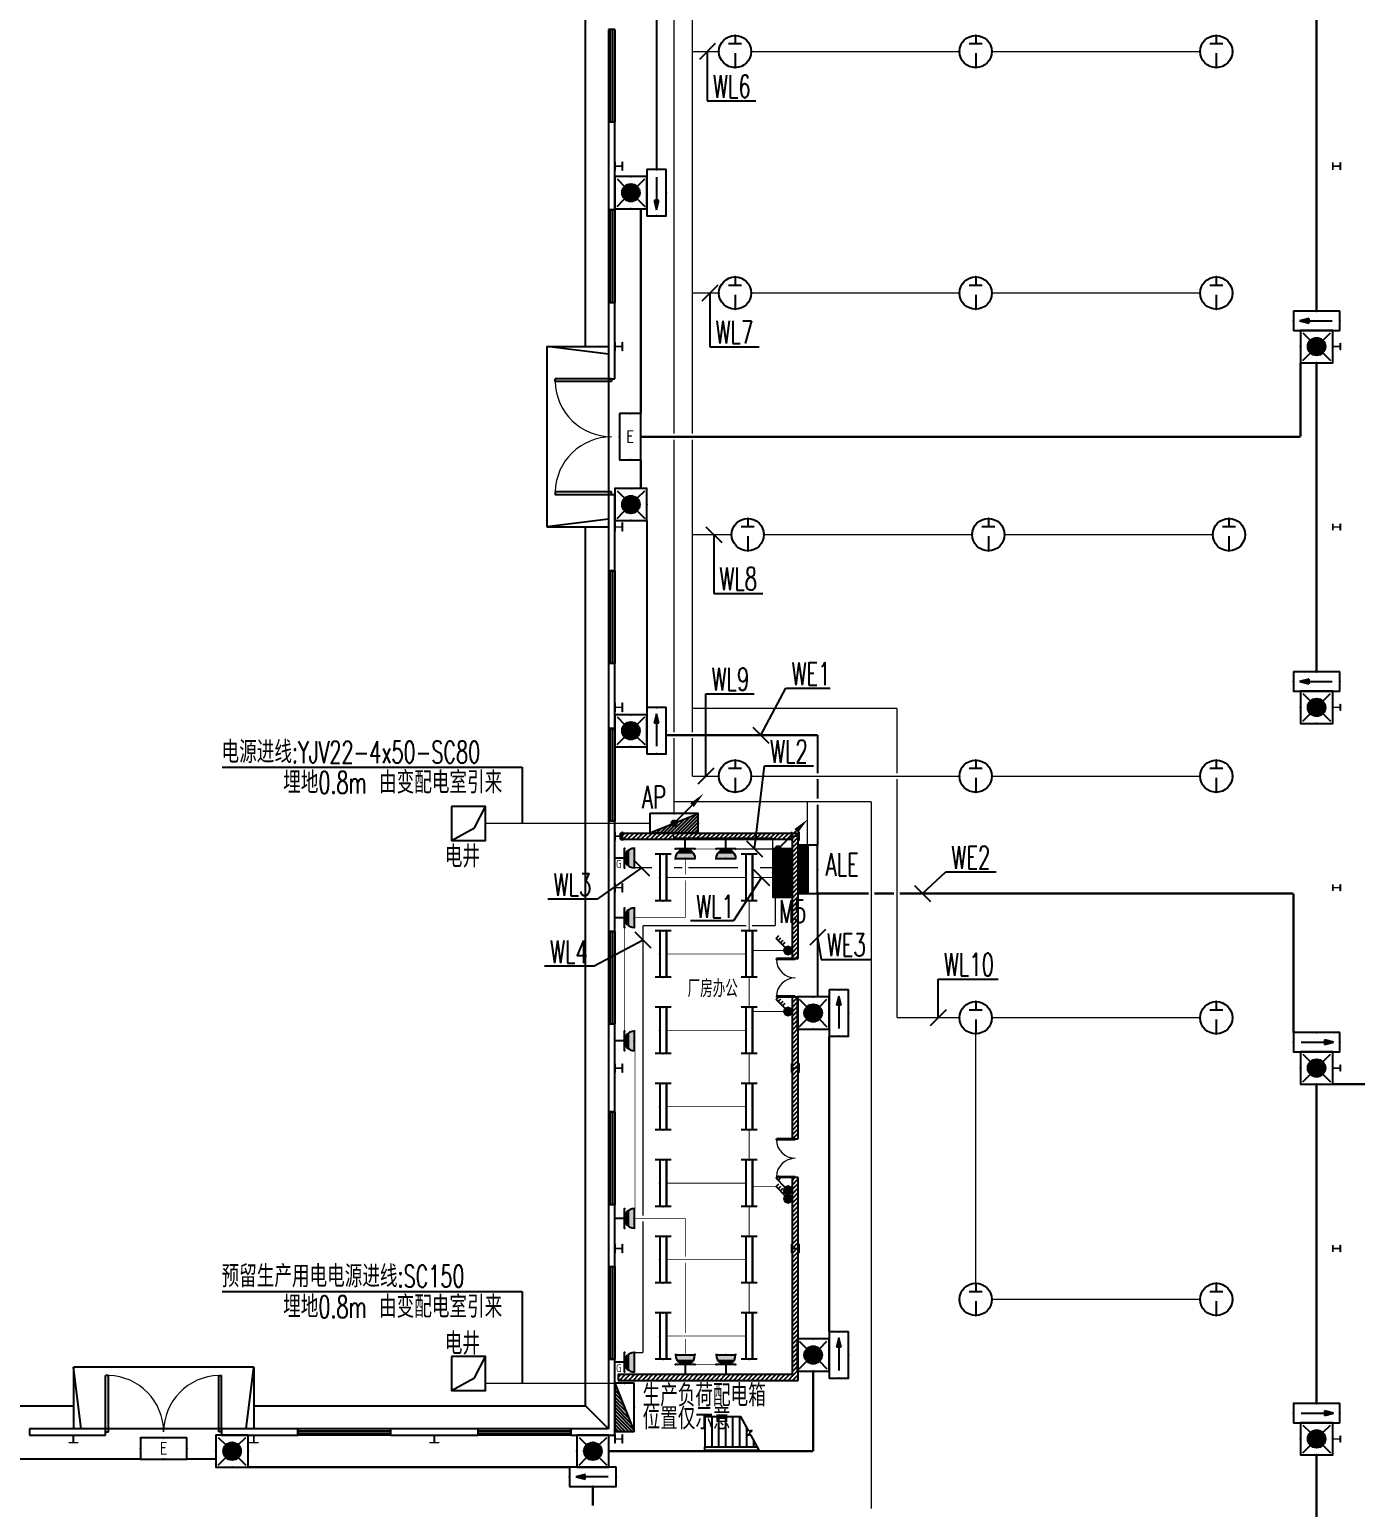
# Model space of a CAD drawing. Extents: x -496980 to 486425, y -292187 to -29437.
# Drawn here: x -97015 to -45584, y -175492 to -118144 of the extents above; entities that cross this region are included whole.
import ezdxf
from ezdxf.enums import TextEntityAlignment as Align

# ---------------------------------------------------------------- set-up
doc = ezdxf.new("R2010")
doc.units = 0
doc.header["$LTSCALE"] = 1000
doc.header["$MEASUREMENT"] = 0
doc.linetypes.add('CENTER2', pattern=[1.125, 0.75, -0.125, 0.125, -0.125])
for name, color, linetype in [('DIM-应急', 3, 'Continuous'), ('DIM-照明', 3, 'Continuous'), ('EQUIP-插座', 3, 'Continuous'), ('EQUIP-照明', 3, 'Continuous'), ('EQUIP-箱柜', 3, 'Continuous'), ('LWIRE', 4, 'Continuous'), ('PUB_HATCH', 8, 'Continuous'), ('PUB_TEXT', 7, 'Continuous'), ('STAIR', 2, 'Continuous'), ('TEL_TEXT', 7, 'Continuous'), ('WALL', 9, 'Continuous'), ('WINDOW', 4, 'Continuous'), ('WIRE-应急', 1, 'CENTER2'), ('WIRE-照明', 4, 'Continuous')]:
    doc.layers.add(name, color=color, linetype=linetype)
doc.layers.add('STXT_XG_THIN', color=2, linetype='Continuous', lineweight=0)
doc.styles.add('_TCH_DIM', font='SIMPLEX', dxfattribs={"bigfont": 'GBCBIG'})
doc.styles.add('_TEL_ATTDEF', font='GBENOR', dxfattribs={"width": 0.8, "height": 3, "bigfont": 'GBCBIG'})
doc.styles.add('_TEL_DIM', font='SIMPLEX', dxfattribs={"width": 0.8, "height": 3.5, "bigfont": 'HZTXT'})
doc.styles.add('hztxt', font='SIMPLEX', dxfattribs={"width": 0.8, "height": 3.5, "bigfont": 'HZTXT'})
doc.styles.get("Standard").update_dxf_attribs({"font": 'gbenor.shx', "bigfont": 'gbcbig.shx'})
pattern_1 = [(45, (0, 89.76), (-88.38838, 88.38838), [])]

# ---------------------------------------------------------------- blocks, each defined once
blk = doc.blocks.new('$equip$00001160')
for p, q in [((-1.2, 0.417), (-1.2, -0.417)), ((-1.2, 0.167), (1.2, 0.167)), ((1.2, 0.417), (1.2, -0.417)), ((-1.2, -0.167), (1.2, -0.167))]:
    blk.add_line(p, q)
at = {"const_width": 0.1}
for points in [[(-1.2, 0.167), (1.2, 0.167)], [(-1.2, -0.167), (1.2, -0.167)]]:
    blk.add_lwpolyline(points, dxfattribs=at)
at = {"layer": 'EQUIP-照明'}
for p in [(-1.2, 0), (0, 0.167), (1.2, 0), (0, -0.167)]:
    blk.add_point(p, dxfattribs=at)
at = {"layer": 'EQUIP-照明', "flags": 9}
blk.add_attdef('A', (0, 0), '', height=0.00002, dxfattribs=at)
blk = doc.blocks.new('$equip$00001764')
for p, q in [((-0.5, 1.05), (-0.5, 1)), ((-0.5, 1), (0.5, 1)), ((0.5, 1.05), (0.5, 1)), ((0.5, 0.5), (-0.5, 0.5)), ((0, 0.5), (0, 0))]:
    blk.add_line(p, q)
blk.add_arc((0, 1), 0.5, 180, 0)
for p in [(-0.5, 0.5), (0, 0), (0.5, 0.5)]:
    blk.add_point(p)
for points in [[(0.433, 0.75), (-0.433, 0.75), (0.5, 1), (-0.5, 1)], [(0.25, 0.567), (-0.25, 0.567), (0.433, 0.75), (-0.433, 0.75)], [(0, 0.5), (0, 0.5), (0.25, 0.567), (-0.25, 0.567)]]:
    blk.add_solid(points)
at = {"color": 7, "style": '_TEL_DIM'}
blk.add_attdef('$TEXT$', text='', height=0.4, dxfattribs=at).set_placement((0.303, 0.211), align=Align.MIDDLE_CENTER)
at = {"color": 7, "style": '_TEL_DIM', "flags": 1}
blk.add_attdef('A', text='', height=0.00002, dxfattribs=at).set_placement((0, 0), align=Align.MIDDLE_CENTER)
blk = doc.blocks.new('$equip$00001237')
for p, q in [((-0.5, 1.05), (-0.5, 1)), ((-0.5, 1), (0.5, 1)), ((0.5, 1.05), (0.5, 1)), ((0.5, 0.5), (-0.5, 0.5)), ((0, 0.5), (0, 0))]:
    blk.add_line(p, q)
blk.add_arc((0, 1), 0.5, 180, 0)
for p in [(0, 1), (-0.5, 0.5), (0, 0), (0.5, 0.5)]:
    blk.add_point(p)
for points in [[(0.433, 0.75), (-0.433, 0.75), (0.5, 1), (-0.5, 1)], [(0.25, 0.567), (-0.25, 0.567), (0.433, 0.75), (-0.433, 0.75)], [(0, 0.5), (0, 0.5), (0.25, 0.567), (-0.25, 0.567)]]:
    blk.add_solid(points)
at = {"flags": 9}
blk.add_attdef('A', (0, 0), '', height=0.00002, dxfattribs=at)
blk = doc.blocks.new('$equip$00001965')
for p, q in [((0.147, 0.356), (0.625, 0.833)), ((0.625, 0.833), (0.766, 0.692)), ((0.286, 0.494), (0.427, 0.353)), ((0.399, 0.607), (0.54, 0.466)), ((0.512, 0.72), (0.653, 0.579))]:
    blk.add_line(p, q)
blk.add_circle((0, 0.208), 0.208)
for p in [(-0.208, 0.208), (0, 0.417), (0, 0), (0.208, 0.208)]:
    blk.add_point(p)
for points in [[(-0.18, 0.312), (0.18, 0.312), (-0.208, 0.208), (0.208, 0.208)], [(-0.18, 0.104), (0.18, 0.104), (-0.208, 0.208), (0.208, 0.208)], [(-0.104, 0.389), (0.104, 0.389), (-0.18, 0.312), (0.18, 0.312)], [(-0.104, 0.028), (0.104, 0.028), (-0.18, 0.104), (0.18, 0.104)], [(0, 0.417), (0, 0.417), (-0.104, 0.389), (0.104, 0.389)], [(0, 0), (0, 0), (-0.104, 0.028), (0.104, 0.028)]]:
    blk.add_solid(points)
at = {"layer": 'TEL_TEXT', "style": '_TEL_DIM', "flags": 1}
blk.add_attdef('A', text='', height=0.00002, dxfattribs=at).set_placement((0, 0), align=Align.MIDDLE_CENTER)
blk = doc.blocks.new('$equip$00001963')
for p, q in [((0.147, 0.356), (0.625, 0.833)), ((0.625, 0.833), (0.766, 0.692)), ((0.512, 0.72), (0.653, 0.579))]:
    blk.add_line(p, q)
blk.add_circle((0, 0.208), 0.208)
for p in [(-0.208, 0.208), (0, 0.417), (0, 0), (0.208, 0.208)]:
    blk.add_point(p)
for points in [[(-0.18, 0.313), (0.18, 0.313), (-0.208, 0.208), (0.208, 0.208)], [(-0.18, 0.104), (0.18, 0.104), (-0.208, 0.208), (0.208, 0.208)], [(-0.104, 0.389), (0.104, 0.389), (-0.18, 0.313), (0.18, 0.313)], [(-0.104, 0.028), (0.104, 0.028), (-0.18, 0.104), (0.18, 0.104)], [(0, 0.417), (0, 0.417), (-0.104, 0.389), (0.104, 0.389)], [(0, 0), (0, 0), (-0.104, 0.028), (0.104, 0.028)]]:
    blk.add_solid(points)
at = {"layer": 'TEL_TEXT', "style": '_TEL_DIM', "flags": 1}
blk.add_attdef('A', text='', height=0.00002, dxfattribs=at).set_placement((0, 0), align=Align.MIDDLE_CENTER)
blk = doc.blocks.new('$equip$00002846')
for p, q in [((0, 0.5), (0, 0.25)), ((-0.2, 0.25), (0.2, 0.25)), ((0, -0.05), (0, -0.5))]:
    blk.add_line(p, q)
at = {"const_width": 0.04}
blk.add_lwpolyline([(0.5, 0, -1), (-0.5, 0, -1), (0.5, 0, -1.723757)], format="xyb", dxfattribs=at)
blk.add_circle((0, 0), 0.5)
for p in [(0, 0.5), (-0.5, 0), (0.5, 0), (0, -0.5)]:
    blk.add_point(p)
at = {"color": 7, "style": '_TEL_DIM', "flags": 1}
for tag in ['A', 'REMARK']:
    blk.add_attdef(tag, text='', height=0.00002, dxfattribs=at).set_placement((0, 0), align=Align.MIDDLE_CENTER)
blk = doc.blocks.new('*X28')
at = {"color": 0}
for p, q in [((0, 0), (167, 167)), ((35, 0), (226, 190)), ((71, 0), (250, 179)), ((-247, 0), (-246, 2)), ((-212, 0), (-187, 25)), ((-177, 0), (-128, 49)), ((-141, 0), (-69, 72)), ((-106, 0), (-10, 96)), ((-71, 0), (49, 120)), ((-35, 0), (108, 143)), ((106, 0), (250, 144)), ((141, 0), (250, 109)), ((177, 0), (250, 73)), ((212, 0), (250, 38)), ((247, 0), (250, 3))]:
    blk.add_line(p, q, dxfattribs=at)
blk = doc.blocks.new('$equip$00002939')
for p, q in [((-0.75, 0.6), (-0.75, 0)), ((0.75, 0.6), (-0.75, 0.6)), ((-0.75, 0), (0.75, 0.6)), ((0.75, 0), (0.75, 0.6)), ((-0.75, 0), (0.75, 0))]:
    blk.add_line(p, q)
at = {"const_width": 0.04}
blk.add_lwpolyline([(-0.75, 0.6), (-0.75, 0), (0.75, 0), (0.75, 0.6), (-0.75, 0.6), (-0.75, 0)], dxfattribs=at)
for p in [(0, 0.6), (-0.75, 0.3), (0, 0), (0.75, 0.3)]:
    blk.add_point(p)
blk.add_solid([(-0.75, 0), (0.75, 0), (0.75, 0.6)])
at = {"xscale": 0.00300000000061118, "yscale": 0.00300000000061118, "zscale": 0.003}
blk.add_blockref('*X28', (0, 0), dxfattribs=at)
at = {"color": 7, "style": '_TEL_DIM', "flags": 1}
for tag in ['A', 'REMARK']:
    blk.add_attdef(tag, text='', height=0.00002, dxfattribs=at).set_placement((0, 0), align=Align.MIDDLE_CENTER)
blk = doc.blocks.new('*X32')
at = {"color": 0}
for p, q in [((-250, 33), (-183, 100)), ((-250, 68), (-218, 100)), ((-247, 0), (-147, 100)), ((-212, 0), (-112, 100)), ((-177, 0), (-77, 100)), ((-141, 0), (-41, 100)), ((-106, 0), (-6, 100)), ((-71, 0), (29, 100)), ((-35, 0), (65, 100)), ((0, 0), (100, 100)), ((35, 0), (135, 100)), ((71, 0), (171, 100)), ((106, 0), (206, 100)), ((141, 0), (241, 100)), ((177, 0), (250, 73)), ((212, 0), (250, 38)), ((247, 0), (250, 3))]:
    blk.add_line(p, q, dxfattribs=at)
blk = doc.blocks.new('$equip$00002929')
for p, q in [((-0.75, 0.6), (-0.75, 0)), ((0.75, 0.6), (-0.75, 0.6)), ((0.75, 0), (0.75, 0.6)), ((-0.75, 0.3), (0.75, 0.3)), ((-0.75, 0), (0.75, 0))]:
    blk.add_line(p, q)
for points, const_width in [([(-0.75, 0.6), (-0.75, 0), (0.75, 0), (0.75, 0.6), (-0.75, 0.6), (-0.75, 0)], 0.04), ([(-0.75, 0.15), (0.75, 0.15)], 0.3)]:
    blk.add_lwpolyline(points, dxfattribs=dict(const_width=const_width))
for p in [(0, 0.6), (-0.75, 0.3), (0, 0), (0.75, 0.3)]:
    blk.add_point(p)
at = {"xscale": 0.00300000000061118, "yscale": 0.00300000000061118, "zscale": 0.003}
blk.add_blockref('*X32', (0, 0), dxfattribs=at)
at = {"color": 7, "style": '_TEL_DIM', "flags": 1}
for tag in ['A', 'REMARK']:
    blk.add_attdef(tag, text='', height=0.00002, dxfattribs=at).set_placement((0, 0), align=Align.MIDDLE_CENTER)
blk = doc.blocks.new('*X30')
at = {"color": 0}
for p, q in [((-250, 33), (-83, 200)), ((-250, 68), (-118, 200)), ((-250, 104), (-154, 200)), ((-250, 139), (-189, 200)), ((-250, 174), (-224, 200)), ((-247, 0), (-47, 200)), ((-212, 0), (-12, 200)), ((-177, 0), (23, 200)), ((-141, 0), (59, 200)), ((-106, 0), (94, 200)), ((-71, 0), (129, 200)), ((-35, 0), (165, 200)), ((0, 0), (200, 200)), ((35, 0), (235, 200)), ((71, 0), (250, 179)), ((106, 0), (250, 144)), ((141, 0), (250, 109)), ((177, 0), (250, 73)), ((212, 0), (250, 38)), ((247, 0), (250, 3))]:
    blk.add_line(p, q, dxfattribs=at)
blk = doc.blocks.new('$equip$00002943')
for p, q in [((-0.75, 0.6), (-0.75, 0)), ((0.75, 0.6), (-0.75, 0.6)), ((0.75, 0), (0.75, 0.6)), ((-0.75, 0), (0.75, 0))]:
    blk.add_line(p, q)
for points, const_width in [([(-0.75, 0.3), (0.75, 0.3)], 0.6), ([(-0.75, 0.6), (-0.75, 0), (0.75, 0), (0.75, 0.6), (-0.75, 0.6), (-0.75, 0)], 0.04)]:
    blk.add_lwpolyline(points, dxfattribs=dict(const_width=const_width))
for p in [(0, 0.6), (-0.75, 0.3), (0, 0), (0.75, 0.3)]:
    blk.add_point(p)
at = {"xscale": 0.00300000000061118, "yscale": 0.00300000000061118, "zscale": 0.003}
blk.add_blockref('*X30', (0, 0), dxfattribs=at)
at = {"color": 7, "style": '_TEL_DIM', "flags": 1}
for tag in ['A', 'REMARK']:
    blk.add_attdef(tag, text='', height=0.00002, dxfattribs=at).set_placement((0, 0), align=Align.MIDDLE_CENTER)
blk = doc.blocks.new('$TelecSys$00000079')
for p, q in [((0.7, 0.7), (0, 0)), ((0.104, 0.104), (0.104, 0.104)), ((-0.104, -0.104), (-0.104, -0.104))]:
    blk.add_line(p, q)
at = {"const_width": 0.142}
blk.add_lwpolyline([(-0.071, 0, 1), (0.071, 0, 1)], format="xyb", close=True, dxfattribs=at)
blk.add_solid([(0.63, 0.77), (0.77, 0.63), (1.15, 1.15)])
at = {"width": 0.8, "flags": 9}
blk.add_attdef('A', (0, 0), '', height=0.00002, dxfattribs=at)
blk = doc.blocks.new('$equip$00002534')
for p, q in [((-0.72, 0.66), (-0.72, 0)), ((0.72, 0.66), (-0.72, 0.66)), ((0.72, 0), (0.72, 0.66)), ((-0.72, 0), (0.72, 0))]:
    blk.add_line(p, q)
at = {"const_width": 0.04}
blk.add_lwpolyline([(-0.72, 0.66), (-0.72, 0), (0.72, 0), (0.72, 0.66), (-0.72, 0.66), (-0.72, 0)], dxfattribs=at)
for p in [(0, 0.66), (-0.72, 0.33), (0, 0), (0.72, 0.33)]:
    blk.add_point(p)
at = {"color": 7, "style": '_TEL_DIM'}
blk.add_attdef('$TEXT$', text='', height=0.4, dxfattribs=at).set_placement((0, 0.33), align=Align.MIDDLE_CENTER)
at = {"color": 7, "style": '_TEL_DIM', "flags": 1}
blk.add_attdef('A', text='', height=0.00002, dxfattribs=at).set_placement((0, 0), align=Align.MIDDLE_CENTER)
blk = doc.blocks.new('$equip$00002604')
blk.add_hatch(color=256).paths.add_polyline_path([(0.275, 0.5, 1), (-0.274, 0.5, 1)])
for p, q in [((-0.429, 0.929), (-0.194, 0.694)), ((0.194, 0.694), (0.429, 0.929)), ((-0.429, 0.071), (-0.194, 0.306)), ((0.194, 0.306), (0.429, 0.071))]:
    blk.add_line(p, q)
at = {"const_width": 0.04}
blk.add_lwpolyline([(-0.5, 1), (-0.5, 0), (0.5, 0), (0.5, 1), (-0.5, 1), (-0.5, 0)], dxfattribs=at)
blk.add_lwpolyline([(-0.5, 1), (-0.5, 0), (0.5, 0), (0.5, 1)], close=True)
blk.add_circle((0, 0.5), 0.275)
for p in [(0, 1), (-0.5, 0.5), (0.5, 0.5), (0, 0)]:
    blk.add_point(p)
at = {"color": 7, "style": '_TEL_DIM', "flags": 1}
blk.add_attdef('A', text='', height=0.000025, dxfattribs=at).set_placement((0, 0), align=Align.MIDDLE_CENTER)
blk = doc.blocks.new('$equip$00002540')
blk.add_hatch(color=256).paths.add_polyline_path([(0.24, 0.372), (0.24, 0.228), (0.528, 0.3)])
for p, q in [((-0.72, 0.6), (-0.72, 0)), ((0.72, 0.6), (-0.72, 0.6)), ((0.72, 0), (0.72, 0.6)), ((-0.72, 0), (0.72, 0)), ((0.24, 0.372), (0.24, 0.228)), ((0.528, 0.3), (0.24, 0.372)), ((0.24, 0.228), (0.528, 0.3))]:
    blk.add_line(p, q)
at = {"color": 7}
blk.add_line((-0.48, 0.3), (0.48, 0.3), dxfattribs=at)
at = {"const_width": 0.04}
blk.add_lwpolyline([(-0.72, 0.6), (-0.72, 0), (0.72, 0), (0.72, 0.6), (-0.72, 0.6), (-0.72, 0)], dxfattribs=at)
for p in [(0, 0.6), (-0.72, 0.3), (0, 0), (0.72, 0.3)]:
    blk.add_point(p)
at = {"color": 7, "style": '_TEL_DIM', "flags": 1}
blk.add_attdef('A', text='', height=0.00002, dxfattribs=at).set_placement((0, 0), align=Align.MIDDLE_CENTER)
blk = doc.blocks.new('$equip$00002541')
blk.add_hatch(color=256).paths.add_polyline_path([(-0.24, 0.372), (-0.528, 0.3), (-0.24, 0.228)])
for p, q in [((-0.72, 0.6), (-0.72, 0)), ((0.72, 0.6), (-0.72, 0.6)), ((0.72, 0), (0.72, 0.6)), ((-0.72, 0), (0.72, 0)), ((-0.24, 0.372), (-0.528, 0.3)), ((-0.528, 0.3), (-0.24, 0.228)), ((-0.24, 0.372), (-0.24, 0.228))]:
    blk.add_line(p, q)
at = {"color": 7}
blk.add_line((-0.48, 0.3), (0.48, 0.3), dxfattribs=at)
at = {"const_width": 0.04}
blk.add_lwpolyline([(-0.72, 0.6), (-0.72, 0), (0.72, 0), (0.72, 0.6), (-0.72, 0.6), (-0.72, 0)], dxfattribs=at)
for p in [(0, 0.6), (-0.72, 0.3), (0, 0), (0.72, 0.3)]:
    blk.add_point(p)
at = {"color": 7, "style": '_TEL_DIM', "flags": 1}
blk.add_attdef('A', text='', height=0.00002, dxfattribs=at).set_placement((0, 0), align=Align.MIDDLE_CENTER)
blk = doc.blocks.new('$TCHSYS$WIN2D')
for p, q in [((-0.5, 0.5), (0.5, 0.5)), ((-0.5, 0.5), (-0.5, -0.5)), ((0.5, 0.5), (0.5, -0.5)), ((0.5, 0.167), (-0.5, 0.167)), ((0.5, -0.167), (-0.5, -0.167)), ((-0.5, -0.5), (0.5, -0.5))]:
    blk.add_line(p, q)
blk = doc.blocks.new('$DorLib2D$00000002')
for p, q in [((-0.5, 0), (-0.5, 0.4875)), ((-0.475, 0.4875), (-0.5, 0.4875)), ((-0.475, 0), (-0.475, 0.4875)), ((0.475, 0), (0.475, 0.4875)), ((0.475, 0.4875), (0.5, 0.4875)), ((0.5, 0), (0.5, 0.4875)), ((-0.5, 0), (-0.475, 0)), ((0.5, 0), (0.475, 0))]:
    blk.add_line(p, q)
at = {"lineweight": 13}
for centre, start, end in [((-0.4875, 0), 0, 88.53072), ((0.4875, 0), 91.46928, 180)]:
    blk.add_arc(centre, 0.4875, start, end, dxfattribs=at)

msp = doc.modelspace()

# ---------------------------------------------------------------- hatches: boundary and pattern name
at = {"layer": 'PUB_HATCH'}
h = msp.add_hatch(dxfattribs=at)
h.set_pattern_fill('普通砖', color=256, scale=50, style=0)
h.set_pattern_definition(pattern_1)
h.paths.add_polyline_path([(-74108, -149564.2), (-67435.2, -149564.2), (-67195.2, -149324.2), (-74108, -149324.2)])
h = msp.add_hatch(dxfattribs=at)
h.set_pattern_fill('普通砖', color=256, scale=50, style=0)
h.set_pattern_definition(pattern_1)
h.paths.add_polyline_path([(-67435.2, -149564.2), (-67435.2, -154194.2), (-67195.2, -154194.2), (-67195.2, -149324.2)])
h = msp.add_hatch(dxfattribs=at)
h.set_pattern_fill('普通砖', color=256, scale=50, style=0)
h.set_pattern_definition(pattern_1)
h.paths.add_polyline_path([(-67195.2, -161194.2), (-67195.2, -155694.2), (-67435.2, -155694.2), (-67435.2, -161194.2)])
h = msp.add_hatch(dxfattribs=at)
h.set_pattern_fill('普通砖', color=256, scale=50, style=0)
h.set_pattern_definition(pattern_1)
h.paths.add_polyline_path([(-67195.2, -170564.2), (-67195.2, -162694.2), (-67435.2, -162694.2), (-67435.2, -170324.2)])
h = msp.add_hatch(dxfattribs=at)
h.set_pattern_fill('普通砖', color=256, scale=50, style=0)
h.set_pattern_definition(pattern_1)
h.paths.add_polyline_path([(-74186.7, -170564.2), (-67195.2, -170564.2), (-67435.2, -170324.2), (-74186.7, -170324.2)])

# ---------------------------------------------------------------- linework, layer by layer
for p, q in [((-89540.3, -146767), (-77904.5, -146767)), ((-77904.5, -146767), (-77904.5, -148949.2)), ((-79753.2, -149124.8), (-79330, -148289.4)), ((-80649.5, -149608.9), (-79753.2, -149124.8)), ((-89540.3, -167110), (-77904.5, -167110)), ((-77904.5, -167110), (-77904.5, -170676.4)), ((-79753.2, -170466.1), (-79330, -169630.7)), ((-80649.5, -170950.3), (-79753.2, -170466.1))]:
    msp.add_line(p, q)
at = {"color": 2}
msp.add_line((-75455.2, -171544.2), (-74555.2, -172444.2), dxfattribs=at)
for points in [[(-75455.2, -130444.2), (-75455.2, -81444.2)], [(-88315.2, -171544.2), (-75455.2, -171544.2), (-75455.2, -137444.2)], [(-117455.2, -207444.2), (-117455.2, -171544.2), (-95315.2, -171544.2)]]:
    msp.add_lwpolyline(points, dxfattribs=at)
for points in [[(-80649.5, -148289.4), (-80649.5, -149608.9), (-79330, -149608.9), (-79330, -148289.4)], [(-80649.5, -169630.7), (-80649.5, -170950.3), (-79330, -170950.3), (-79330, -169630.7)]]:
    msp.add_lwpolyline(points, close=True)
at = {"layer": 'DIM-应急'}
for p, q in [((-68962.9, -145214.6), (-68344.1, -145833.4)), ((-62690.9, -151360.1), (-62072.1, -151978.9)), ((-66135.8, -153061.1), (-66754.5, -153679.9))]:
    msp.add_line(p, q, dxfattribs=at)
for points in [[(-68653.5, -145524), (-67676.5, -143705)], [(-67676.5, -143705), (-65959, -143705)], [(-62381.5, -151669.5), (-61477.5, -150830.5)], [(-61477.5, -150830.5), (-59520, -150830.5)], [(-66445.2, -153370.5), (-66307.5, -154226.5)], [(-66307.5, -154226.5), (-64350, -154226.5)]]:
    msp.add_lwpolyline(points, dxfattribs=at)
at = {"layer": 'DIM-照明'}
for p, q in [((-70415.1, -118688.2), (-71033.9, -119306.9)), ((-70314.6, -128061.5), (-70933.4, -128680.2)), ((-70784.4, -137434.8), (-70165.6, -138053.6)), ((-70469.6, -146808.2), (-71088.4, -147426.9)), ((-69200.4, -149629.8), (-68581.6, -150248.6)), ((-73584.4, -150358.1), (-72965.6, -150976.9)), ((-68930.4, -150737.7), (-68311.6, -151356.4)), ((-72906.1, -153783.9), (-73524.9, -153165.1)), ((-61459.1, -156181.5), (-62077.9, -156800.2))]:
    msp.add_line(p, q, dxfattribs=at)
for points in [[(-70724.5, -118997.5), (-70724.5, -120914.5)], [(-70724.5, -120914.5), (-68847, -120914.5)], [(-70624, -128370.9), (-70624, -130450)], [(-70624, -130450), (-68719.8, -130450)], [(-70475, -137744.2), (-70475, -140021.5)], [(-70475, -140021.5), (-68570.8, -140021.5)], [(-70779, -147117.5), (-70779, -143915)], [(-70779, -143915), (-68901.5, -143915)], [(-68891, -149939.2), (-68509.5, -146721)], [(-68509.5, -146721), (-66605.3, -146721)], [(-73275, -150667.5), (-75002, -151888)], [(-68621, -151047.1), (-69711.5, -152734)], [(-75002, -151888), (-76906.2, -151888)], [(-69711.5, -152734), (-71375.7, -152734)], [(-73215.5, -153474.5), (-75112.5, -154491)], [(-75112.5, -154491), (-77043.3, -154491)], [(-61768.5, -156490.9), (-61768.5, -154988.5)], [(-61768.5, -154988.5), (-59437.7, -154988.5)]]:
    msp.add_lwpolyline(points, dxfattribs=at)
at = {"layer": 'STAIR'}
for p, q in [((-76955.2, -130444.2), (-76955.2, -137444.2)), ((-76955.2, -130444.2), (-74555.2, -130444.2)), ((-74555.2, -130744.2), (-76955.2, -130444.2)), ((-74555.2, -130444.2), (-74555.2, -137444.2)), ((-74555.2, -137144.2), (-76955.2, -137444.2)), ((-76955.2, -137444.2), (-74555.2, -137444.2)), ((-88315.2, -170044.2), (-95315.2, -170044.2)), ((-95315.2, -170044.2), (-95315.2, -172444.2)), ((-95015.2, -172444.2), (-95315.2, -170044.2)), ((-88615.2, -172444.2), (-88315.2, -170044.2)), ((-88315.2, -170044.2), (-88315.2, -172444.2)), ((-70825.2, -171964.2), (-69421.2, -171964.2)), ((-70825.2, -171964.2), (-70825.2, -173144.2)), ((-70555.2, -171964.2), (-70555.2, -173144.2)), ((-70285.2, -171964.2), (-70285.2, -173144.2)), ((-70015.2, -171964.2), (-70015.2, -173144.2)), ((-69745.2, -171964.2), (-69745.2, -173144.2)), ((-69475.2, -171964.2), (-69475.2, -173144.2)), ((-69112.8, -172535.1), (-69421.2, -171964.2)), ((-88315.2, -172444.2), (-95315.2, -172444.2)), ((-69205.2, -172364.2), (-69205.2, -173144.2)), ((-69168.3, -172706.9), (-68989.6, -172505.9)), ((-68989.6, -172505.9), (-69112.8, -172535.1)), ((-70825.2, -173144.2), (-68784, -173144.2)), ((-70825.2, -173264.2), (-70825.2, -173144.2)), ((-69037, -172675.7), (-69168.3, -172706.9)), ((-68719.2, -173264.2), (-69037, -172675.7)), ((-68935.2, -172864.2), (-68935.2, -173144.2)), ((-70825.2, -173264.2), (-68719.2, -173264.2))]:
    msp.add_line(p, q, dxfattribs=at)
at = {"layer": 'STXT_XG_THIN', "color": 2}
for points in [[(-74315.2, -123614.2), (-74315.2, -123274.2), (-74305, -123274.2), (-74305, -123441.3), (-74025.4, -123441.3), (-74025.4, -123274.2), (-74015.2, -123274.2), (-74015.2, -123614.2), (-74025.4, -123614.2), (-74025.4, -123447.1), (-74305, -123447.1), (-74305, -123614.2), (-74315.2, -123614.2)], [(-46465.2, -123584.1), (-46465.2, -123304.1), (-46455, -123304.1), (-46455, -123441.2), (-46175.4, -123441.2), (-46175.4, -123304.1), (-46165.2, -123304.1), (-46165.2, -123584.1), (-46175.4, -123584.1), (-46175.4, -123447), (-46455, -123447), (-46455, -123584.1), (-46465.2, -123584.1)], [(-46465.2, -123569.1), (-46465.2, -123319.1), (-46455, -123319.1), (-46455, -123441.2), (-46175.4, -123441.2), (-46175.4, -123319.1), (-46165.2, -123319.1), (-46165.2, -123569.1), (-46175.4, -123569.1), (-46175.4, -123447), (-46455, -123447), (-46455, -123569.1), (-46465.2, -123569.1)], [(-74315.2, -130614.2), (-74315.2, -130274.2), (-74305, -130274.2), (-74305, -130441.3), (-74025.4, -130441.3), (-74025.4, -130274.2), (-74015.2, -130274.2), (-74015.2, -130614.2), (-74025.4, -130614.2), (-74025.4, -130447.1), (-74305, -130447.1), (-74305, -130614.2), (-74315.2, -130614.2)], [(-46465.2, -130569.1), (-46465.2, -130319.1), (-46455, -130319.1), (-46455, -130441.2), (-46175.4, -130441.2), (-46175.4, -130319.1), (-46165.2, -130319.1), (-46165.2, -130569.1), (-46175.4, -130569.1), (-46175.4, -130447), (-46455, -130447), (-46455, -130569.1), (-46465.2, -130569.1)], [(-74315.2, -137614.2), (-74315.2, -137274.2), (-74305, -137274.2), (-74305, -137441.3), (-74025.4, -137441.3), (-74025.4, -137274.2), (-74015.2, -137274.2), (-74015.2, -137614.2), (-74025.4, -137614.2), (-74025.4, -137447.1), (-74305, -137447.1), (-74305, -137614.2), (-74315.2, -137614.2)], [(-46465.2, -137569.1), (-46465.2, -137319.1), (-46455, -137319.1), (-46455, -137441.2), (-46175.4, -137441.2), (-46175.4, -137319.1), (-46165.2, -137319.1), (-46165.2, -137569.1), (-46175.4, -137569.1), (-46175.4, -137447), (-46455, -137447), (-46455, -137569.1), (-46465.2, -137569.1)], [(-74315.2, -144614.2), (-74315.2, -144274.2), (-74305, -144274.2), (-74305, -144441.3), (-74025.4, -144441.3), (-74025.4, -144274.2), (-74015.2, -144274.2), (-74015.2, -144614.2), (-74025.4, -144614.2), (-74025.4, -144447.1), (-74305, -144447.1), (-74305, -144614.2), (-74315.2, -144614.2)], [(-46465.2, -144569.1), (-46465.2, -144319.1), (-46455, -144319.1), (-46455, -144441.2), (-46175.4, -144441.2), (-46175.4, -144319.1), (-46165.2, -144319.1), (-46165.2, -144569.1), (-46175.4, -144569.1), (-46175.4, -144447), (-46455, -144447), (-46455, -144569.1), (-46465.2, -144569.1)], [(-74315.2, -149614.2), (-74315.2, -149274.2), (-74305, -149274.2), (-74305, -149441.3), (-74025.4, -149441.3), (-74025.4, -149274.2), (-74015.2, -149274.2), (-74015.2, -149614.2), (-74025.4, -149614.2), (-74025.4, -149447.1), (-74305, -149447.1), (-74305, -149614.2), (-74315.2, -149614.2)], [(-67465.2, -149611.3), (-67465.2, -149271.3), (-67455, -149271.3), (-67455, -149438.4), (-67175.4, -149438.4), (-67175.4, -149271.3), (-67165.2, -149271.3), (-67165.2, -149611.3), (-67175.4, -149611.3), (-67175.4, -149444.2), (-67455, -149444.2), (-67455, -149611.3), (-67465.2, -149611.3)], [(-74315.2, -151614.2), (-74315.2, -151274.2), (-74305, -151274.2), (-74305, -151441.3), (-74025.4, -151441.3), (-74025.4, -151274.2), (-74015.2, -151274.2), (-74015.2, -151614.2), (-74025.4, -151614.2), (-74025.4, -151447.1), (-74305, -151447.1), (-74305, -151614.2), (-74315.2, -151614.2)], [(-46465.2, -151569.1), (-46465.2, -151319.1), (-46455, -151319.1), (-46455, -151441.2), (-46175.4, -151441.2), (-46175.4, -151319.1), (-46165.2, -151319.1), (-46165.2, -151569.1), (-46175.4, -151569.1), (-46175.4, -151447), (-46455, -151447), (-46455, -151569.1), (-46465.2, -151569.1)], [(-74315.2, -158614.2), (-74315.2, -158274.2), (-74305, -158274.2), (-74305, -158441.3), (-74025.4, -158441.3), (-74025.4, -158274.2), (-74015.2, -158274.2), (-74015.2, -158614.2), (-74025.4, -158614.2), (-74025.4, -158447.1), (-74305, -158447.1), (-74305, -158614.2), (-74315.2, -158614.2)], [(-67465.2, -158611.3), (-67465.2, -158271.3), (-67455, -158271.3), (-67455, -158438.4), (-67175.4, -158438.4), (-67175.4, -158271.3), (-67165.2, -158271.3), (-67165.2, -158611.3), (-67175.4, -158611.3), (-67175.4, -158444.2), (-67455, -158444.2), (-67455, -158611.3), (-67465.2, -158611.3)], [(-46465.2, -158569.1), (-46465.2, -158319.1), (-46455, -158319.1), (-46455, -158441.2), (-46175.4, -158441.2), (-46175.4, -158319.1), (-46165.2, -158319.1), (-46165.2, -158569.1), (-46175.4, -158569.1), (-46175.4, -158447), (-46455, -158447), (-46455, -158569.1), (-46465.2, -158569.1)], [(-74315.2, -165614.2), (-74315.2, -165274.2), (-74305, -165274.2), (-74305, -165441.3), (-74025.4, -165441.3), (-74025.4, -165274.2), (-74015.2, -165274.2), (-74015.2, -165614.2), (-74025.4, -165614.2), (-74025.4, -165447.1), (-74305, -165447.1), (-74305, -165614.2), (-74315.2, -165614.2)], [(-67465.2, -165611.3), (-67465.2, -165271.3), (-67455, -165271.3), (-67455, -165438.4), (-67175.4, -165438.4), (-67175.4, -165271.3), (-67165.2, -165271.3), (-67165.2, -165611.3), (-67175.4, -165611.3), (-67175.4, -165444.2), (-67455, -165444.2), (-67455, -165611.3), (-67465.2, -165611.3)], [(-46465.2, -165569.1), (-46465.2, -165319.1), (-46455, -165319.1), (-46455, -165441.2), (-46175.4, -165441.2), (-46175.4, -165319.1), (-46165.2, -165319.1), (-46165.2, -165569.1), (-46175.4, -165569.1), (-46175.4, -165447), (-46455, -165447), (-46455, -165569.1), (-46465.2, -165569.1)], [(-95485.2, -172684.2), (-95145.2, -172684.2), (-95145.2, -172694.4), (-95312.3, -172694.4), (-95312.3, -172974), (-95145.2, -172974), (-95145.2, -172984.2), (-95485.2, -172984.2), (-95485.2, -172974), (-95318.1, -172974), (-95318.1, -172694.4), (-95485.2, -172694.4), (-95485.2, -172684.2)], [(-88485.2, -172684.2), (-88145.2, -172684.2), (-88145.2, -172694.4), (-88312.3, -172694.4), (-88312.3, -172974), (-88145.2, -172974), (-88145.2, -172984.2), (-88485.2, -172984.2), (-88485.2, -172974), (-88318.1, -172974), (-88318.1, -172694.4), (-88485.2, -172694.4), (-88485.2, -172684.2)], [(-81485.2, -172684.2), (-81145.2, -172684.2), (-81145.2, -172694.4), (-81312.3, -172694.4), (-81312.3, -172974), (-81145.2, -172974), (-81145.2, -172984.2), (-81485.2, -172984.2), (-81485.2, -172974), (-81318.1, -172974), (-81318.1, -172694.4), (-81485.2, -172694.4), (-81485.2, -172684.2)], [(-74315.2, -173004.2), (-74315.2, -172664.2), (-74305, -172664.2), (-74305, -172831.3), (-74025.4, -172831.3), (-74025.4, -172664.2), (-74015.2, -172664.2), (-74015.2, -173004.2), (-74025.4, -173004.2), (-74025.4, -172837.1), (-74305, -172837.1), (-74305, -173004.2), (-74315.2, -173004.2)], [(-46465.2, -172959.1), (-46465.2, -172709.1), (-46455, -172709.1), (-46455, -172831.2), (-46175.4, -172831.2), (-46175.4, -172709.1), (-46165.2, -172709.1), (-46165.2, -172959.1), (-46175.4, -172959.1), (-46175.4, -172837), (-46455, -172837), (-46455, -172959.1), (-46465.2, -172959.1)]]:
    msp.add_lwpolyline(points, dxfattribs=at)
at = {"layer": 'WALL', "color": 5}
for p, q in [((-74555.2, -121744.2), (-74555.2, -125144.2)), ((-74315.2, -121744.2), (-74555.2, -121744.2)), ((-74315.2, -125144.2), (-74315.2, -121744.2)), ((-74555.2, -125144.2), (-74315.2, -125144.2)), ((-74555.2, -128744.2), (-74555.2, -131694.2)), ((-74315.2, -128744.2), (-74555.2, -128744.2)), ((-74315.2, -131694.2), (-74315.2, -128744.2)), ((-74555.2, -131694.2), (-74315.2, -131694.2)), ((-74555.2, -136194.2), (-74555.2, -139144.2)), ((-74315.2, -136194.2), (-74555.2, -136194.2)), ((-74315.2, -139144.2), (-74315.2, -136194.2)), ((-74555.2, -139144.2), (-74315.2, -139144.2)), ((-74555.2, -142744.2), (-74555.2, -145264.2)), ((-74315.2, -142744.2), (-74555.2, -142744.2)), ((-74315.2, -145264.2), (-74315.2, -142744.2)), ((-74555.2, -145264.2), (-74315.2, -145264.2)), ((-74555.2, -148864.2), (-74555.2, -153144.2)), ((-74315.2, -148864.2), (-74555.2, -148864.2)), ((-74315.2, -153144.2), (-74315.2, -148864.2)), ((-74108, -149324.2), (-67195.2, -149324.2)), ((-74108, -149324.2), (-74108, -149564.2)), ((-74108, -149564.2), (-67435.2, -149564.2)), ((-67435.2, -149564.2), (-67435.2, -154194.2)), ((-67195.2, -154194.2), (-67195.2, -149324.2)), ((-74555.2, -153144.2), (-74315.2, -153144.2)), ((-67435.2, -154194.2), (-67195.2, -154194.2)), ((-67195.2, -155694.2), (-67435.2, -155694.2)), ((-67435.2, -155694.2), (-67435.2, -161194.2)), ((-67195.2, -161194.2), (-67195.2, -155694.2)), ((-74555.2, -156744.2), (-74555.2, -160144.2)), ((-74315.2, -156744.2), (-74555.2, -156744.2)), ((-74315.2, -160144.2), (-74315.2, -156744.2)), ((-74555.2, -160144.2), (-74315.2, -160144.2)), ((-67435.2, -161194.2), (-67195.2, -161194.2)), ((-67195.2, -162694.2), (-67435.2, -162694.2)), ((-67435.2, -162694.2), (-67435.2, -170324.2)), ((-67195.2, -170564.2), (-67195.2, -162694.2)), ((-74555.2, -163744.2), (-74555.2, -166144.2)), ((-74315.2, -163744.2), (-74555.2, -163744.2)), ((-74315.2, -166144.2), (-74315.2, -163744.2)), ((-74555.2, -166144.2), (-74315.2, -166144.2)), ((-74315.2, -169744.2), (-74555.2, -169744.2)), ((-74555.2, -169744.2), (-74555.2, -172444.2)), ((-74315.2, -172684.2), (-74315.2, -169744.2)), ((-74186.7, -170324.2), (-67435.2, -170324.2)), ((-74186.7, -170324.2), (-74186.7, -170564.2)), ((-74186.7, -170564.2), (-67195.2, -170564.2)), ((-94065.2, -172444.2), (-97015.2, -172444.2)), ((-97015.2, -172444.2), (-97015.2, -172684.2)), ((-94065.2, -172684.2), (-94065.2, -172444.2)), ((-86615.2, -172444.2), (-89565.2, -172444.2)), ((-89565.2, -172444.2), (-89565.2, -172684.2)), ((-86615.2, -172684.2), (-86615.2, -172444.2)), ((-79615.2, -172444.2), (-83015.2, -172444.2)), ((-83015.2, -172444.2), (-83015.2, -172684.2)), ((-79615.2, -172684.2), (-79615.2, -172444.2)), ((-74555.2, -172444.2), (-76015.2, -172444.2)), ((-76015.2, -172444.2), (-76015.2, -172684.2)), ((-97015.2, -172684.2), (-94065.2, -172684.2)), ((-89565.2, -172684.2), (-86615.2, -172684.2)), ((-83015.2, -172684.2), (-79615.2, -172684.2)), ((-76015.2, -172684.2), (-74315.2, -172684.2))]:
    msp.add_line(p, q, dxfattribs=at)
at = {"layer": 'WIRE-应急', "linetype": 'CENTER2', "const_width": 87.5}
for points in [[(-72690.2, -123574), (-72690.2, -111453)], [(-47090.2, -117066.2), (-47090.2, -129072)], [(-73304, -133044.2), (-73304, -125099)], [(-47715.2, -133944.2), (-47715.2, -131072)], [(-47090.2, -143072), (-47090.2, -131072)], [(-73304, -133944.2), (-47715.2, -133944.2)], [(-73304, -135951), (-73304, -134844.2)], [(-73065.2, -144454.5), (-73065.2, -137201)], [(-72315.2, -145524), (-66445.2, -145524)], [(-66445.2, -147005), (-66445.2, -145524)], [(-66445.2, -147994.5), (-66445.2, -147230)], [(-66445.2, -149794.5), (-66445.2, -148219.5)], [(-66445.2, -155682.3), (-66445.2, -151669.5)], [(-66445.2, -151669.5), (-64469.5, -151669.5)], [(-64244.5, -151669.5), (-63483, -151669.5)], [(-63258, -151669.5), (-47990.2, -151669.5)], [(-47990.2, -157066.2), (-47990.2, -151669.5)], [(-65994.6, -168677), (-65994.6, -157207.3)], [(-47090.2, -171456.2), (-47090.2, -159066.2)], [(-46465.2, -159066.2), (-12065.2, -159066.2)], [(-66619.6, -173309.2), (-66619.6, -170202)], [(-100499, -173613.5), (-92715.2, -173613.5)], [(-90915.2, -173613.5), (-89785, -173613.5)], [(-74540.2, -173309.2), (-66619.6, -173309.2)], [(-47090.2, -185072), (-47090.2, -173456.2)], [(-88535, -173934.2), (-76065.2, -173934.2)], [(-75165.2, -175426.5), (-75165.2, -174684.2)]]:
    msp.add_lwpolyline(points, dxfattribs=at)
at = {"layer": 'WIRE-照明', "linetype": 'Continuous'}
for points, const_width in [([(-71309.5, -133831.7), (-71309.5, -72130.9)], 50), ([(-72016, -133831.7), (-72016, -111340.5)], 50), ([(-71309.5, -118997.5), (-70273.5, -118997.5)], 50), ([(-60940.2, -118997.5), (-69023.5, -118997.5)], 50), ([(-51606.8, -118997.5), (-59690.2, -118997.5)], 50), ([(-71309.5, -128370.9), (-70273.5, -128370.9)], 50), ([(-60940.2, -128370.9), (-69023.5, -128370.9)], 50), ([(-51606.8, -128370.9), (-59690.2, -128370.9)], 50), ([(-72016, -145411.5), (-72016, -134056.7)], 50), ([(-71309.5, -145411.5), (-71309.5, -134056.7)], 50), ([(-71309.5, -137744.2), (-69782, -137744.2)], 50), ([(-60448.7, -137744.2), (-68532, -137744.2)], 50), ([(-51115.3, -137744.2), (-59198.7, -137744.2)], 50), ([(-71309.5, -144483.5), (-63370.5, -144483.5)], 50), ([(-63370.5, -147005), (-63370.5, -144483.5)], 50), ([(-72016, -148107), (-72016, -145636.5)], 50), ([(-71309.5, -147117.5), (-71309.5, -145636.5)], 50), ([(-71309.5, -147117.5), (-70273.5, -147117.5)], 50), ([(-60940.2, -147117.5), (-69023.5, -147117.5)], 50), ([(-63370.5, -156490.9), (-63370.5, -147230)], 50), ([(-51606.8, -147117.5), (-59690.2, -147117.5)], 50), ([(-72016, -148574.2), (-72016, -148107)], 50), ([(-72016, -148107), (-66840.5, -148107)], 50), ([(-66840.5, -149794.5), (-66840.5, -148107)], 50), ([(-66840.5, -148107), (-64357, -148107)], 50), ([(-64357, -175539), (-64357, -148107)], 50), ([(-79330, -148949.2), (-72953.5, -148949.2)], 50), ([(-72025.4, -149510.5), (-72025.4, -149324.2)], 50), ([(-72025.4, -149510.5), (-68185.2, -149510.5)], 50), ([(-68185.2, -149935.5), (-68185.2, -149510.5)], 50), ([(-71204, -149939.2), (-70376.5, -149939.2)], 30), ([(-69626.5, -149939.2), (-68185.2, -149939.2)], 50), ([(-73527.7, -150667.5), (-72864.8, -150667.5)], 50), ([(-72014.8, -150667.5), (-71691.5, -150667.5)], 50), ([(-71579, -150934.6), (-71579, -150314.2)], 30), ([(-71466.5, -150667.5), (-69528.4, -150667.5)], 50), ([(-68678.4, -150667.5), (-68185.2, -150667.5)], 50), ([(-69228.4, -151047.1), (-72314.8, -151047.1)], 30), ([(-71579, -152610), (-71579, -151159.6)], 30), ([(-68978.4, -151047.1), (-68185.2, -151047.1)], 50), ([(-69103.4, -151947.1), (-69103.4, -153112.8)], 30), ([(-68088.6, -152915), (-68088.6, -151810.5)], 50), ([(-73940.2, -157014), (-73940.2, -152985)], 30), ([(-73565.2, -152610), (-71579, -152610)], 30), ([(-73215.5, -164164), (-73215.5, -152915)], 50), ([(-73215.5, -152915), (-69215.9, -152915)], 50), ([(-68990.9, -152915), (-68088.6, -152915)], 50), ([(-69228.4, -154012.8), (-72314.8, -154012.8)], 30), ([(-68978.4, -153878.5), (-67747.7, -153878.5)], 30), ([(-69103.4, -156078.5), (-69103.4, -154912.8)], 30), ([(-68978.4, -156247), (-67747.7, -156247)], 30), ([(-63370.5, -156490.9), (-60940.2, -156490.9)], 50), ([(-51606.8, -156490.9), (-59690.2, -156490.9)], 50), ([(-69228.4, -156978.5), (-72314.8, -156978.5)], 30), ([(-60315.2, -166794.7), (-60315.2, -157115.9)], 50), ([(-73527.7, -163901.5), (-73527.7, -157764)], 30), ([(-69103.4, -159044.2), (-69103.4, -157878.5)], 30), ([(-69228.4, -159944.2), (-72314.8, -159944.2)], 30), ([(-69103.4, -162009.9), (-69103.4, -160844.2)], 30), ([(-69228.4, -162909.9), (-72314.8, -162909.9)], 30), ([(-68978.4, -163042.3), (-68060.2, -163042.3)], 30), ([(-69103.4, -163809.9), (-69103.4, -164975.6)], 30), ([(-73565.2, -164276.5), (-71579, -164276.5)], 30), ([(-73215.5, -169484), (-73215.5, -164389)], 50), ([(-71579, -165763.1), (-71579, -164276.5)], 30), ([(-69228.4, -165875.6), (-72314.8, -165875.6)], 30), ([(-71579, -168728.8), (-71579, -165988.1)], 30), ([(-69103.4, -166775.6), (-69103.4, -167941.3)], 30), ([(-51606.8, -167419.7), (-59690.2, -167419.7)], 50), ([(-69228.4, -168841.3), (-72314.8, -168841.3)], 30), ([(-71579, -169574.2), (-71579, -168953.8)], 30), ([(-73527.7, -169484), (-73215.5, -169484)], 50), ([(-71204, -169949.2), (-70376.5, -169949.2)], 30), ([(-79330, -170676.4), (-74315.2, -170676.4)], 50)]:
    msp.add_lwpolyline(points, dxfattribs=dict(at, const_width=const_width))

# ---------------------------------------------------------------- block references
at = {"layer": 'EQUIP-插座', "yscale": 750, "zscale": 750}
for p, xscale, rotation in [((-71579, -149564.2), -750, 180), ((-70001.5, -149564.2), -750, 180), ((-74315.2, -152610), 750, 270), ((-74315.2, -157389), 750, 270), ((-74315.2, -164276.5), 750, 270), ((-71579, -170324.2), 750, 359.9999999999997), ((-70001.5, -170324.2), 750, 359.9999999999997)]:
    msp.add_blockref('$equip$00001237', p, dxfattribs=dict(at, xscale=xscale, rotation=rotation))
at = {"layer": 'EQUIP-插座'}
ref = msp.add_blockref('$equip$00001764', (-74315.2, -150292.5), dxfattribs=dict(at, xscale=750, yscale=750, zscale=750, rotation=270))
ref.add_attrib('$TEXT$', 'G', dxfattribs={"layer": '0', "color": 7, "height": 300, "style": '_TEL_ATTDEF'}).set_placement((-74156.9, -150519.8), align=Align.MIDDLE_CENTER)
ref = msp.add_blockref('$equip$00001764', (-74315.2, -169859), dxfattribs=dict(at, xscale=750, yscale=750, zscale=750, rotation=270))
ref.add_attrib('$TEXT$', 'G', dxfattribs={"layer": '0', "color": 7, "height": 300, "style": '_TEL_ATTDEF'}).set_placement((-74156.9, -170086.3), align=Align.MIDDLE_CENTER)
at = {"layer": 'EQUIP-照明', "xscale": 1250, "yscale": 1250, "zscale": 1250}
for name, p in [('$equip$00002846', (-69648.5, -118997.5)), ('$equip$00002846', (-60315.2, -118997.5)), ('$equip$00002846', (-50981.8, -118997.5)), ('$equip$00002604', (-73690.2, -125099)), ('$equip$00002846', (-69648.5, -128370.9)), ('$equip$00002846', (-60315.2, -128370.9)), ('$equip$00002846', (-50981.8, -128370.9)), ('$equip$00002541', (-47090.2, -129822)), ('$equip$00002604', (-47090.2, -131072)), ('$equip$00002604', (-73690.2, -137201)), ('$equip$00002846', (-69157, -137744.2)), ('$equip$00002846', (-59823.7, -137744.2)), ('$equip$00002846', (-50490.3, -137744.2)), ('$equip$00002541', (-47090.2, -143822)), ('$equip$00002604', (-47090.2, -145072)), ('$equip$00002604', (-73690.2, -145979.5)), ('$equip$00002846', (-69648.5, -147117.5)), ('$equip$00002846', (-60315.2, -147117.5)), ('$equip$00002846', (-50981.8, -147117.5)), ('$equip$00002604', (-66619.6, -156932.3)), ('$equip$00002846', (-60315.2, -156490.9)), ('$equip$00002846', (-50981.8, -156490.9)), ('$equip$00002540', (-47090.2, -157816.2)), ('$equip$00002604', (-47090.2, -159066.2)), ('$equip$00002846', (-60315.2, -167419.7)), ('$equip$00002846', (-50981.8, -167419.7)), ('$equip$00002604', (-66619.6, -170202)), ('$equip$00002540', (-47090.2, -172206.2)), ('$equip$00002604', (-47090.2, -173456.2)), ('$equip$00002604', (-89160, -173934.2)), ('$equip$00002604', (-75165.2, -173934.2))]:
    msp.add_blockref(name, p, dxfattribs=at)
at = {"layer": 'EQUIP-照明'}
for name, p, xscale, yscale, zscale, rotation in [('$equip$00002540', (-73065.2, -124474), 1250, 1250, 1250, 270), ('$equip$00002541', (-73065.2, -145354.5), 1250, 1250, 1250, 270), ('$equip$00001160', (-72439.8, -151047.1), 750, 750, 750, 270), ('$equip$00001160', (-69103.4, -151047.1), 750, 750, 750, 270), ('$equip$00001160', (-72439.8, -154012.8), 750, 750, 750, 270), ('$equip$00001160', (-69103.4, -154012.8), 750, 750, 750, 270), ('$equip$00001965', (-67435.2, -153878.5), 750, 750, 750, 90), ('$equip$00002541', (-65994.6, -156307.3), 1250, 1250, 1250, 270), ('$equip$00001965', (-67435.2, -156247), 750, 750, 750, 90), ('$equip$00001160', (-72439.8, -156978.5), 750, 750, 750, 270), ('$equip$00001160', (-69103.4, -156978.5), 750, 750, 750, 270), ('$equip$00001160', (-72439.8, -159944.2), 750, 750, 750, 270), ('$equip$00001160', (-69103.4, -159944.2), 750, 750, 750, 270), ('$equip$00001160', (-72439.8, -162909.9), 750, 750, 750, 270), ('$equip$00001160', (-69103.4, -162909.9), 750, 750, 750, 270), ('$equip$00001963', (-67435.2, -163183.4), 750, 750, 750, 90), ('$equip$00001965', (-67435.2, -163511), 750, 750, 750, 90), ('$equip$00001160', (-72439.8, -165875.6), 750, 750, 750, 270), ('$equip$00001160', (-69103.4, -165875.6), 750, 750, 750, 270), ('$equip$00001160', (-72439.8, -168841.3), 750, 750, 750, 270), ('$equip$00001160', (-69103.4, -168841.3), 750, 750, 750, 270), ('$equip$00002541', (-65994.6, -169577), 1250, 1250, 1250, 270), ('$equip$00002540', (-75165.2, -173934.2), 1250, 1250, 1250, 180)]:
    msp.add_blockref(name, p, dxfattribs=dict(at, xscale=xscale, yscale=yscale, zscale=zscale, rotation=rotation))
ref = msp.add_blockref('$equip$00002534', (-73304, -133944.2), dxfattribs=dict(at, xscale=1250, yscale=1250, zscale=1250, rotation=90))
ref.add_attrib('$TEXT$', 'E', dxfattribs={"layer": '0', "color": 7, "height": 500, "style": '_TEL_ATTDEF'}).set_placement((-73716.5, -133944.2), align=Align.MIDDLE_CENTER)
ref = msp.add_blockref('$equip$00002534', (-91815.2, -173613.5), dxfattribs=dict(at, xscale=1250, yscale=1250, zscale=1250))
ref.add_attrib('$TEXT$', 'E', dxfattribs={"layer": '0', "color": 7, "height": 500, "style": '_TEL_ATTDEF'}).set_placement((-91815.2, -173201), align=Align.MIDDLE_CENTER)
at = {"layer": 'EQUIP-箱柜', "xscale": 1250, "yscale": 1250, "zscale": 1250}
for name, p, rotation in [('$equip$00002939', (-72016, -149314.8), 359.9999999999997), ('$equip$00002943', (-67435.2, -150873), 90), ('$equip$00002929', (-67195.2, -150732), 270), ('$equip$00002939', (-74315.2, -171604.5), 270)]:
    msp.add_blockref(name, p, dxfattribs=dict(at, rotation=rotation))
at = {"layer": 'LWIRE', "xscale": 1000, "yscale": 1000, "zscale": 1000}
for p in [(-72016, -148939.8), (-67974.9, -149935.5)]:
    msp.add_blockref('$TelecSys$00000079', p, dxfattribs=at)
at = {"layer": 'WINDOW'}
for name, p, xscale, yscale, zscale, rotation in [('$TCHSYS$WIN2D', (-74435.2, -119944.2), 3600, 240, 3600, 270), ('$TCHSYS$WIN2D', (-74435.2, -126944.2), 3600, 240, 3600, 270), ('$DorLib2D$00000002', (-74435.2, -133944.2), -4500, -4500, -4500, 270), ('$TCHSYS$WIN2D', (-74435.2, -140944.2), 3600, 240, 3600, 270), ('$TCHSYS$WIN2D', (-74435.2, -147064.2), 3600, 240, 3600, 270), ('$TCHSYS$WIN2D', (-74435.2, -154944.2), 3600, 240, 3600, 270), ('$DorLib2D$00000002', (-67315.2, -154944.2), 1500, 1500, 1500, 90), ('$TCHSYS$WIN2D', (-74435.2, -161944.2), 3600, 240, 3600, 270), ('$DorLib2D$00000002', (-67315.2, -161944.2), 1500, 1500, 1500, 90), ('$TCHSYS$WIN2D', (-74435.2, -167944.2), 3600, -240, 3600, 270), ('$DorLib2D$00000002', (-91815.2, -172564.2), -4500, -4500, -4500, 180), ('$TCHSYS$WIN2D', (-84815.2, -172564.2), 3600, -240, 3600, 180), ('$TCHSYS$WIN2D', (-77815.2, -172564.2), 3600, 240, 3600, 180)]:
    msp.add_blockref(name, p, dxfattribs=dict(at, xscale=xscale, yscale=yscale, zscale=zscale, rotation=rotation))

# ---------------------------------------------------------------- texts
at = {"layer": 'DIM-应急', "color": 7, "style": '_TEL_DIM', "width": 0.64}
for s, p in [('WE1', (-67457.8, -143580)), ('WE2', (-61258.8, -150705.5)), ('WE3', (-66088.8, -154101.5))]:
    msp.add_text(s, height=875, dxfattribs=at).set_placement(p)
at = {"layer": 'DIM-照明', "color": 7, "style": '_TEL_DIM', "width": 0.64}
for s, p in [('WL6', (-70505.8, -120789.5)), ('WL7', (-70405.2, -130325)), ('WL8', (-70256.3, -139896.5)), ('WL9', (-70560.2, -143790)), ('WL2', (-68290.8, -146596)), ('WL3', (-76687.4, -151763)), ('WL1', (-71156.9, -152609)), ('WL4', (-76824.6, -154366)), ('WL10', (-61549.8, -154863.5))]:
    msp.add_text(s, height=875, dxfattribs=at).set_placement(p)
at = {"layer": 'PUB_TEXT', "style": '_TCH_DIM'}
msp.add_text('厂房办公', height=675.18, dxfattribs=at).set_placement((-71487, -155694))
at = {"layer": 'TEL_TEXT', "style": 'hztxt'}
for s, height, width, p in [('电源进线', 853.12, 0.8, (-89567.3, -146605.5)), (':YJV22-4x50-SC80', 853.125, 0.64, (-86837.3, -146605.5)), ('埋地', 853.12, 0.8, (-87177.8, -147787.1)), ('0.8m', 853.12, 0.64, (-85812.8, -147787.1)), ('由变配电室引来', 853.12, 0.8, (-83457.6, -147787.1)), ('AP', 875, 0.64, (-73267.5, -148364)), ('电井', 853.12, 0.8, (-80908.3, -150655.9)), ('ALE', 875, 0.64, (-66142, -150984.5)), ('M5', 875, 0.64, (-67946, -152805)), ('预留生产用电电源进线', 853.12, 0.8, (-89567.3, -166948.5)), (':SC150', 853.12, 0.64, (-82742.3, -166948.5)), ('埋地', 853.12, 0.8, (-87177.8, -168130.1)), ('0.8m', 853.12, 0.64, (-85812.8, -168130.1)), ('由变配电室引来', 853.12, 0.8, (-83457.6, -168130.1)), ('电井', 853.12, 0.8, (-80908.3, -169558.5)), ('生产负荷配电箱', 853.12, 0.8, (-73235.1, -171570.5)), ('位置仅示意', 853.12, 0.8, (-73235.1, -172466.5))]:
    msp.add_text(s, height=height, dxfattribs=dict(at, width=width)).set_placement(p)

doc.saveas('drawing.dxf')
